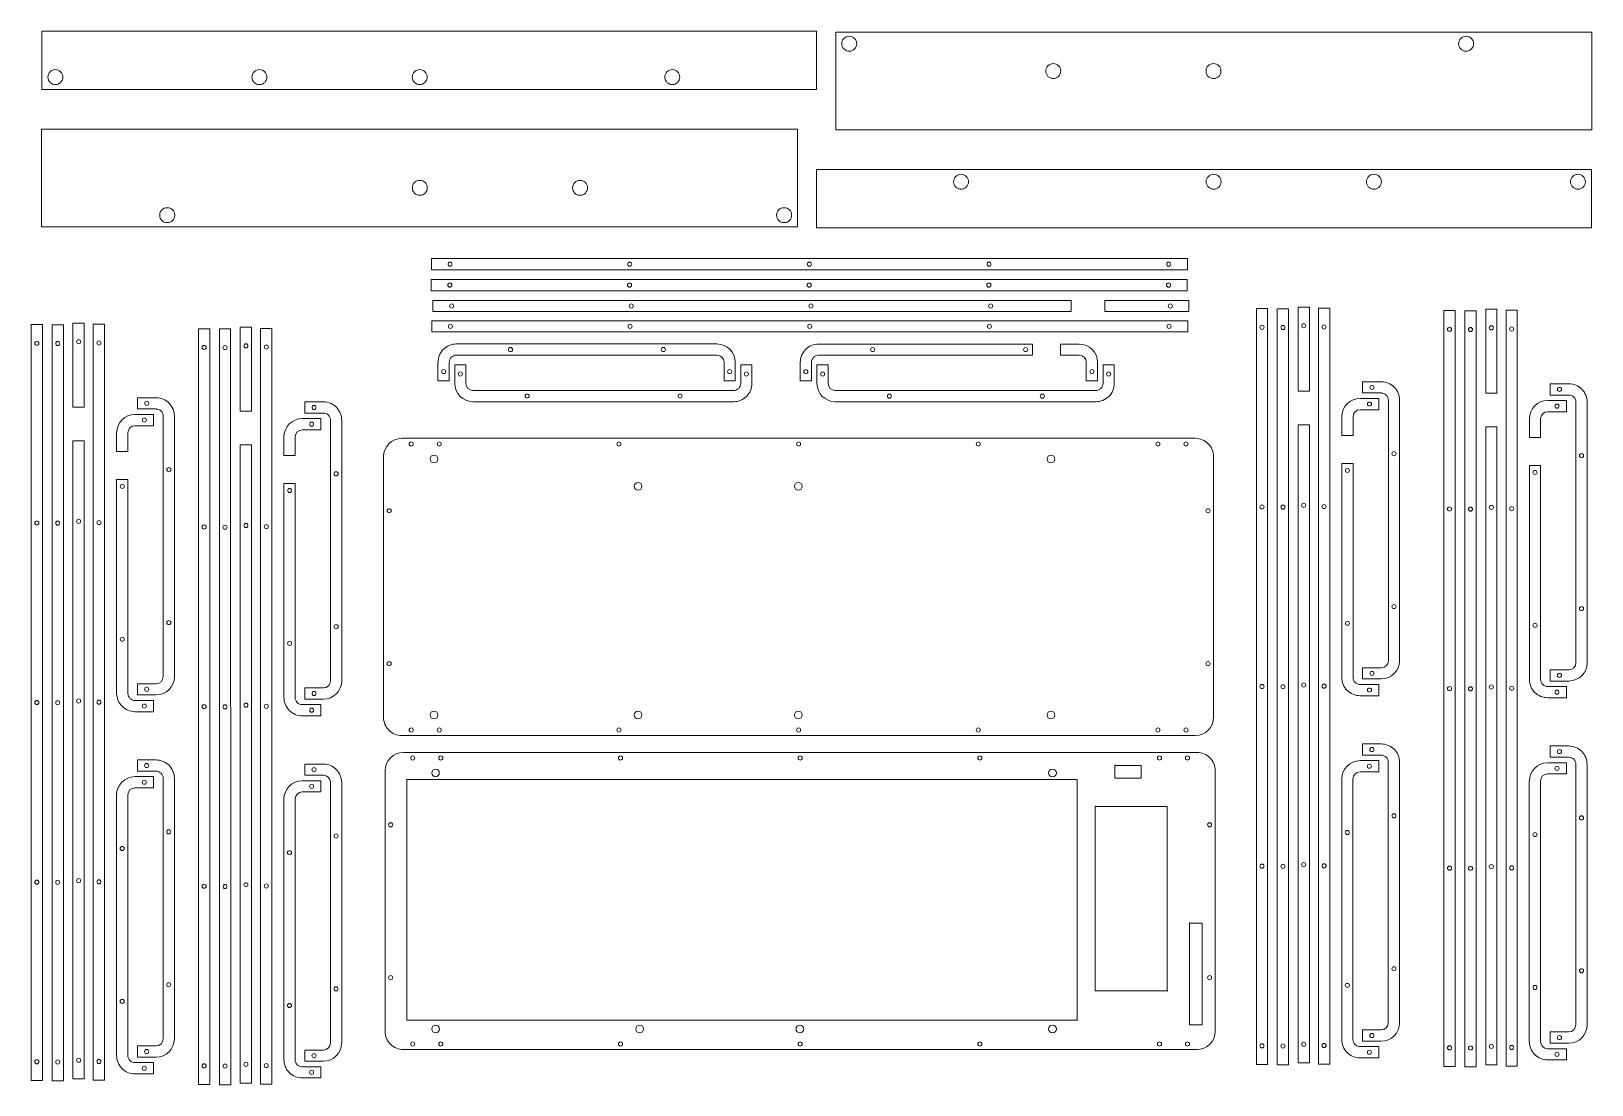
# Model space of a CAD drawing. Header units: millimetres. Extents: x -111 to 724, y 8 to 572.
import ezdxf

# ---------------------------------------------------------------- set-up
doc = ezdxf.new("R2010")
doc.units = ezdxf.units.MM
doc.header["$PDSIZE"] = -1

msp = doc.modelspace()

# ---------------------------------------------------------------- linework, layer by layer
at = {"color": 7, "linetype": 'Continuous', "lineweight": 18, "true_color": 0xffffff}
for p, q in [((309, 571.81), (-105.43, 571.81)), ((-105.43, 571.81), (-105.43, 556.56)), ((309, 556.56), (309, 571.81)), ((723.62, 571.32), (319.19, 571.32)), ((319.19, 571.32), (319.19, 569.32)), ((319.19, 569.32), (319.19, 543.51)), ((723.62, 569.32), (723.62, 571.32)), ((723.62, 569.32), (723.62, 543.51)), ((-105.43, 542.7), (-105.43, 556.56)), ((309, 542.7), (309, 556.56)), ((-105.43, 542.7), (-105.43, 540.7)), ((309, 540.7), (309, 543.36)), ((319.19, 519.07), (319.19, 543.51)), ((723.62, 543.51), (723.62, 519.07)), ((-105.43, 540.7), (309, 540.7)), ((-105.62, 495), (-105.62, 519.44)), ((-105.62, 519.44), (298.81, 519.44)), ((298.81, 519.44), (298.81, 495)), ((723.62, 519.07), (319.19, 519.07)), ((-105.62, 469.19), (-105.62, 495)), ((298.81, 469.19), (298.81, 495)), ((723.43, 497.81), (309, 497.81)), ((309, 497.81), (309, 495.15)), ((309, 495.81), (309, 481.95)), ((723.43, 495.81), (723.43, 497.81)), ((723.43, 495.81), (723.43, 481.95)), ((309, 481.95), (309, 466.69)), ((723.43, 466.69), (723.43, 481.95)), ((-105.62, 469.19), (-105.62, 467.19)), ((298.81, 467.19), (298.81, 469.19)), ((-105.62, 467.19), (298.81, 467.19)), ((309, 466.69), (723.43, 466.69)), ((102.91, 450.15), (507.34, 450.16)), ((102.91, 444.15), (102.91, 450.15)), ((507.34, 444.16), (102.91, 444.15)), ((507.34, 444.16), (507.34, 450.16)), ((507.23, 438.96), (102.8, 438.96)), ((102.8, 432.96), (102.8, 438.96)), ((507.23, 432.96), (507.23, 438.96)), ((102.8, 432.96), (507.23, 432.96)), ((103.73, 421.81), (103.73, 427.81)), ((445.16, 427.81), (103.73, 427.81)), ((445.16, 427.81), (445.16, 421.81)), ((508.16, 427.81), (463.16, 427.81)), ((463.16, 421.81), (463.16, 427.81)), ((508.16, 421.81), (508.16, 427.81)), ((103.73, 421.81), (445.16, 421.81)), ((508.16, 421.81), (463.16, 421.81)), ((544.21, 18.95), (544.21, 423.39)), ((550.21, 423.39), (544.21, 423.39)), ((550.21, 423.39), (550.21, 18.95)), ((555.41, 423.28), (555.41, 18.84)), ((561.41, 423.28), (555.41, 423.28)), ((561.41, 18.84), (561.41, 423.28)), ((572.55, 424.21), (566.55, 424.21)), ((566.55, 424.21), (566.55, 379.21)), ((572.55, 424.21), (572.55, 379.21)), ((583.43, 423.57), (577.43, 423.57)), ((577.43, 423.57), (577.44, 19.13)), ((583.44, 19.13), (583.43, 423.57)), ((644.54, 17.86), (644.53, 422.3)), ((650.53, 422.3), (644.53, 422.3)), ((650.53, 422.3), (650.54, 17.86)), ((655.73, 422.19), (655.74, 17.75)), ((661.73, 422.19), (655.73, 422.19)), ((661.74, 17.75), (661.73, 422.19)), ((672.88, 423.12), (666.88, 423.12)), ((666.88, 423.12), (666.88, 378.12)), ((672.88, 423.12), (672.88, 378.12)), ((683.76, 422.47), (677.76, 422.47)), ((677.76, 422.47), (677.76, 18.04)), ((683.76, 18.04), (683.76, 422.47)), ((-111.14, 10.4), (-111.15, 414.83)), ((-105.15, 414.83), (-111.15, 414.83)), ((-105.15, 414.83), (-105.14, 10.4)), ((-99.95, 414.72), (-99.95, 10.28)), ((-93.95, 414.72), (-99.95, 414.72)), ((-93.95, 10.28), (-93.95, 414.72)), ((-82.8, 415.65), (-88.8, 415.65)), ((-88.8, 415.65), (-88.8, 370.65)), ((-82.8, 415.65), (-82.8, 370.65)), ((-71.92, 415.01), (-77.92, 415.01)), ((-77.92, 415.01), (-77.92, 10.57)), ((-71.92, 10.57), (-71.92, 415.01)), ((-21.65, 8.2), (-21.65, 412.63)), ((-15.65, 412.63), (-21.65, 412.63)), ((-15.65, 412.63), (-15.65, 8.2)), ((-10.46, 412.52), (-10.45, 8.09)), ((-4.46, 412.52), (-10.46, 412.52)), ((-4.45, 8.09), (-4.46, 412.52)), ((6.69, 413.45), (0.69, 413.45)), ((0.69, 413.45), (0.69, 368.45)), ((6.69, 413.45), (6.69, 368.45)), ((17.57, 412.81), (11.57, 412.81)), ((11.57, 412.81), (11.57, 8.37)), ((17.57, 8.37), (17.57, 412.81)), ((103.08, 410.93), (103.08, 416.93)), ((507.52, 416.93), (103.08, 416.93)), ((103.08, 410.93), (507.52, 410.93)), ((507.52, 410.93), (507.52, 416.93)), ((255.68, 404.48), (116.24, 404.48)), ((310.02, 404.45), (424.46, 404.45)), ((424.46, 398.45), (424.46, 404.45)), ((449.46, 404.45), (439.46, 404.45)), ((439.46, 398.45), (439.46, 404.45)), ((106.44, 394.68), (106.44, 384.68)), ((112.44, 394.68), (112.44, 384.68)), ((115.38, 383.37), (115.38, 393.37)), ((121.38, 393.37), (115.38, 393.37)), ((255.68, 398.48), (116.24, 398.48)), ((121.38, 383.37), (121.38, 393.37)), ((259.47, 394.68), (259.47, 384.68)), ((265.47, 394.68), (265.47, 384.68)), ((268.41, 383.37), (268.41, 393.37)), ((274.41, 393.37), (268.41, 393.37)), ((274.41, 383.37), (274.41, 393.37)), ((300.22, 394.66), (300.22, 384.66)), ((306.22, 394.66), (306.22, 384.66)), ((309.16, 383.35), (309.16, 393.35)), ((315.16, 393.35), (309.16, 393.35)), ((310.02, 398.45), (424.46, 398.45)), ((315.16, 383.35), (315.16, 393.35)), ((449.46, 398.45), (439.46, 398.45)), ((453.25, 394.66), (453.25, 384.66)), ((459.25, 394.66), (459.25, 384.66)), ((462.19, 383.35), (462.19, 393.35)), ((468.19, 393.35), (462.19, 393.35)), ((468.19, 383.35), (468.19, 393.35)), ((112.44, 384.68), (106.44, 384.68)), ((265.47, 384.68), (259.47, 384.68)), ((306.22, 384.66), (300.22, 384.66)), ((459.25, 384.66), (453.25, 384.66)), ((611.02, 384.24), (601.02, 384.24)), ((601.02, 384.24), (601.02, 378.24)), ((-44.34, 375.68), (-54.34, 375.68)), ((-54.34, 375.68), (-54.34, 369.68)), ((125.17, 379.58), (264.62, 379.58)), ((318.95, 379.55), (458.39, 379.55)), ((572.55, 379.21), (566.55, 379.21)), ((611.02, 378.24), (601.02, 378.24)), ((672.88, 378.12), (666.88, 378.12)), ((711.35, 383.15), (701.35, 383.15)), ((701.35, 383.15), (701.35, 377.15)), ((711.35, 377.15), (701.35, 377.15)), ((-82.8, 370.65), (-88.8, 370.65)), ((-44.34, 369.68), (-54.34, 369.68)), ((6.69, 368.45), (0.69, 368.45)), ((45.16, 373.48), (35.16, 373.48)), ((35.16, 373.48), (35.16, 367.48)), ((45.16, 367.48), (35.16, 367.48)), ((125.17, 373.58), (264.62, 373.58)), ((318.95, 373.55), (458.39, 373.55)), ((599.71, 375.3), (609.71, 375.3)), ((599.71, 369.3), (609.71, 369.3)), ((609.71, 375.3), (609.71, 369.3)), ((614.82, 235), (614.82, 374.44)), ((620.82, 235), (620.82, 374.44)), ((700.03, 374.21), (710.03, 374.21)), ((700.03, 368.21), (710.03, 368.21)), ((710.03, 374.21), (710.03, 368.21)), ((715.14, 233.91), (715.14, 373.35)), ((721.14, 233.91), (721.14, 373.35)), ((-55.65, 366.74), (-45.65, 366.74)), ((-55.65, 360.74), (-45.65, 360.74)), ((-45.65, 366.74), (-45.65, 360.74)), ((-40.54, 226.44), (-40.54, 365.88)), ((-34.54, 226.44), (-34.54, 365.88)), ((33.84, 364.54), (43.84, 364.54)), ((43.84, 364.54), (43.84, 358.54)), ((48.95, 224.24), (48.95, 363.68)), ((54.95, 224.24), (54.95, 363.68)), ((566.55, 361.21), (572.55, 361.21)), ((566.55, 361.21), (566.56, 19.77)), ((572.56, 19.77), (572.55, 361.21)), ((589.91, 365.51), (589.91, 355.51)), ((595.91, 365.51), (595.91, 355.51)), ((666.88, 360.12), (672.88, 360.12)), ((666.88, 360.12), (666.88, 18.68)), ((672.88, 18.68), (672.88, 360.12)), ((690.24, 364.42), (690.24, 354.42)), ((696.24, 364.42), (696.24, 354.42)), ((-88.8, 352.65), (-82.8, 352.65)), ((-88.8, 352.65), (-88.8, 11.21)), ((-82.8, 11.21), (-82.8, 352.65)), ((-65.44, 356.95), (-65.44, 346.95)), ((-59.44, 356.95), (-59.44, 346.95)), ((24.05, 354.75), (24.05, 344.75)), ((30.05, 354.75), (30.05, 344.75)), ((33.84, 358.54), (43.84, 358.54)), ((87.12, 353.98), (97.12, 353.98)), ((97.12, 353.98), (501.55, 353.98)), ((511.55, 353.98), (501.55, 353.98)), ((595.91, 355.51), (589.91, 355.51)), ((696.24, 354.42), (690.24, 354.42)), ((-59.44, 346.95), (-65.44, 346.95)), ((0.69, 350.45), (6.69, 350.45)), ((0.69, 350.45), (0.7, 9.02)), ((6.7, 9.02), (6.69, 350.45)), ((30.05, 344.75), (24.05, 344.75)), ((77.32, 344.18), (77.32, 204.74)), ((521.34, 204.75), (521.34, 344.19)), ((589.91, 226.06), (589.91, 340.51)), ((595.91, 340.51), (589.91, 340.51)), ((595.91, 226.06), (595.91, 340.51)), ((690.24, 224.97), (690.24, 339.42)), ((696.24, 339.42), (690.24, 339.42)), ((696.24, 224.97), (696.24, 339.42)), ((-65.44, 217.51), (-65.44, 331.95)), ((-59.44, 331.95), (-65.44, 331.95)), ((-59.44, 217.51), (-59.44, 331.95)), ((24.05, 215.31), (24.05, 329.75)), ((30.05, 329.75), (24.05, 329.75)), ((30.05, 215.31), (30.05, 329.75)), ((611.02, 231.21), (601.02, 231.21)), ((601.02, 231.21), (601.02, 225.21)), ((711.35, 230.12), (701.35, 230.12)), ((701.35, 230.12), (701.35, 224.12)), ((-44.34, 222.65), (-54.34, 222.65)), ((-54.34, 222.65), (-54.34, 216.65)), ((45.16, 220.45), (35.16, 220.45)), ((35.16, 220.45), (35.16, 214.45)), ((599.71, 222.27), (609.71, 222.27)), ((611.02, 225.21), (601.02, 225.21)), ((609.71, 222.27), (609.71, 216.27)), ((700.03, 221.18), (710.03, 221.18)), ((711.35, 224.12), (701.35, 224.12)), ((710.03, 221.18), (710.03, 215.18)), ((-55.65, 213.71), (-45.65, 213.71)), ((-44.34, 216.65), (-54.34, 216.65)), ((-45.65, 213.71), (-45.65, 207.71)), ((33.84, 211.51), (43.84, 211.51)), ((45.16, 214.45), (35.16, 214.45)), ((43.84, 211.51), (43.84, 205.51)), ((599.71, 216.27), (609.71, 216.27)), ((700.03, 215.18), (710.03, 215.18)), ((-55.65, 207.71), (-45.65, 207.71)), ((33.84, 205.51), (43.84, 205.51)), ((87.12, 194.95), (97.12, 194.95)), ((97.12, 194.95), (501.55, 194.95)), ((511.55, 194.95), (501.55, 194.95)), ((97.94, 185.96), (87.94, 185.96)), ((439.38, 185.96), (97.94, 185.96)), ((439.38, 185.96), (457.38, 185.96)), ((502.38, 185.96), (457.38, 185.96)), ((512.38, 185.96), (502.38, 185.96)), ((611, 190.46), (601, 190.46)), ((601, 190.46), (601, 184.46)), ((611, 184.46), (601, 184.46)), ((711.32, 189.37), (701.32, 189.37)), ((701.32, 189.37), (701.32, 183.37)), ((-44.36, 181.9), (-54.36, 181.9)), ((-54.36, 181.9), (-54.36, 175.9)), ((-44.36, 175.9), (-54.36, 175.9)), ((45.13, 179.7), (35.13, 179.7)), ((35.13, 179.7), (35.13, 173.7)), ((78.15, 176.16), (78.15, 36.72)), ((468.5, 178.96), (482.5, 178.96)), ((468.5, 178.96), (468.5, 172.23)), ((482.5, 178.96), (482.5, 172.23)), ((522.17, 176.17), (522.17, 61.72)), ((599.68, 181.52), (609.68, 181.52)), ((599.68, 175.52), (609.68, 175.52)), ((609.68, 181.52), (609.68, 175.52)), ((614.79, 41.22), (614.79, 180.66)), ((620.79, 41.22), (620.79, 180.66)), ((700.01, 180.43), (710.01, 180.43)), ((711.32, 183.37), (701.32, 183.37)), ((710.01, 180.43), (710.01, 174.43)), ((715.12, 40.13), (715.12, 179.57)), ((721.12, 40.13), (721.12, 179.57)), ((-55.67, 172.96), (-45.67, 172.96)), ((-55.67, 166.96), (-45.67, 166.96)), ((-45.67, 172.96), (-45.67, 166.96)), ((-40.57, 32.66), (-40.57, 172.1)), ((-34.57, 32.66), (-34.57, 172.1)), ((33.82, 170.76), (43.82, 170.76)), ((45.13, 173.7), (35.13, 173.7)), ((43.82, 170.76), (43.82, 164.76)), ((48.93, 30.46), (48.93, 169.91)), ((54.93, 30.46), (54.93, 169.91)), ((89.7, 171.37), (448.31, 171.37)), ((89.7, 171.37), (89.7, 42.59)), ((448.31, 171.37), (448.31, 42.59)), ((468.5, 172.23), (482.5, 172.23)), ((589.89, 171.73), (589.89, 32.29)), ((595.89, 171.73), (595.89, 32.29)), ((690.21, 170.64), (690.21, 31.19)), ((696.21, 170.64), (696.21, 31.19)), ((700.01, 174.43), (710.01, 174.43)), ((-65.47, 163.17), (-65.47, 23.73)), ((-59.47, 163.17), (-59.47, 23.73)), ((24.03, 160.97), (24.03, 21.53)), ((30.03, 160.97), (30.03, 21.53)), ((33.82, 164.76), (43.82, 164.76)), ((458.01, 157.03), (496.51, 157.03)), ((458.01, 157.03), (458.01, 58.35)), ((496.51, 157.03), (496.51, 58.35)), ((515.17, 94.58), (508.44, 94.58)), ((508.44, 40.22), (508.44, 94.58)), ((515.17, 40.22), (515.17, 94.58)), ((522.17, 46.72), (522.17, 61.72)), ((458.01, 58.35), (496.51, 58.35)), ((495.87, 58.34), (496.51, 58.34)), ((496.51, 58.35), (496.51, 58.34)), ((496.51, 58.34), (496.51, 58.34)), ((89.7, 42.59), (448.31, 42.59)), ((522.17, 36.72), (522.17, 46.72)), ((515.17, 40.22), (508.44, 40.22)), ((611, 37.43), (601, 37.43)), ((601, 37.43), (601, 31.43)), ((711.32, 36.34), (701.32, 36.34)), ((701.32, 36.34), (701.32, 30.34)), ((-44.36, 28.87), (-54.36, 28.87)), ((-54.36, 28.87), (-54.36, 22.87)), ((45.13, 26.67), (35.13, 26.67)), ((35.13, 26.67), (35.13, 20.67)), ((97.94, 26.93), (87.94, 26.93)), ((97.94, 26.93), (502.38, 26.93)), ((512.38, 26.93), (502.38, 26.93)), ((599.68, 28.49), (609.68, 28.49)), ((611, 31.43), (601, 31.43)), ((609.68, 28.49), (609.68, 22.49)), ((700.01, 27.4), (710.01, 27.4)), ((711.32, 30.34), (701.32, 30.34)), ((710.01, 27.4), (710.01, 21.4)), ((-55.67, 19.93), (-45.67, 19.93)), ((-44.36, 22.87), (-54.36, 22.87)), ((-45.67, 19.93), (-45.67, 13.93)), ((33.82, 17.73), (43.82, 17.73)), ((45.13, 20.67), (35.13, 20.67)), ((43.82, 17.73), (43.82, 11.73)), ((550.21, 18.95), (544.21, 18.95)), ((561.41, 18.84), (555.41, 18.84)), ((572.56, 19.77), (566.56, 19.77)), ((583.44, 19.13), (577.44, 19.13)), ((599.68, 22.49), (609.68, 22.49)), ((650.54, 17.86), (644.54, 17.86)), ((661.74, 17.75), (655.74, 17.75)), ((672.88, 18.68), (666.88, 18.68)), ((683.76, 18.04), (677.76, 18.04)), ((700.01, 21.4), (710.01, 21.4)), ((-105.14, 10.4), (-111.14, 10.4)), ((-93.95, 10.28), (-99.95, 10.28)), ((-82.8, 11.21), (-88.8, 11.21)), ((-71.92, 10.57), (-77.92, 10.57)), ((-55.67, 13.93), (-45.67, 13.93)), ((6.7, 9.02), (0.7, 9.02)), ((17.57, 8.37), (11.57, 8.37)), ((33.82, 11.73), (43.82, 11.73)), ((-15.65, 8.2), (-21.65, 8.2)), ((-4.45, 8.09), (-10.45, 8.09))]:
    msp.add_line(p, q, dxfattribs=at)
for centre, radius in [((326.4, 565.12), 4), ((656.4, 565.12), 4), ((-98.23, 547.25), 4), ((10.93, 547.25), 4), ((96.66, 547.25), 4), ((231.77, 547.25), 4), ((435.56, 550.49), 4), ((521.28, 550.49), 4), ((386.23, 491.26), 4), ((521.34, 491.26), 4), ((607.07, 491.26), 4), ((716.23, 491.26), 4), ((96.72, 488.02), 4), ((182.45, 488.02), 4), ((-38.4, 473.38), 4), ((291.6, 473.38), 4), ((112.91, 447.15), 1.1), ((209.02, 447.15), 1.1), ((305.12, 447.16), 1.1), ((401.23, 447.16), 1.1), ((497.34, 447.16), 1.1), ((112.8, 435.96), 1.1), ((208.9, 435.96), 1.1), ((305.01, 435.96), 1.1), ((401.12, 435.96), 1.1), ((497.23, 435.96), 1.1), ((113.73, 424.81), 1.1), ((209.83, 424.81), 1.1), ((305.94, 424.81), 1.1), ((402.05, 424.81), 1.1), ((498.16, 424.81), 1.1), ((113.08, 413.93), 1.1), ((209.19, 413.93), 1.1), ((305.3, 413.93), 1.1), ((401.41, 413.93), 1.1), ((497.52, 413.93), 1.1), ((547.21, 413.39), 1.1), ((558.41, 413.28), 1.1), ((569.55, 414.21), 1.1), ((580.43, 413.57), 1.1), ((647.53, 412.3), 1.1), ((658.73, 412.19), 1.1), ((669.88, 413.12), 1.1), ((680.76, 412.47), 1.1), ((-108.15, 404.83), 1.1), ((-96.95, 404.72), 1.1), ((-85.8, 405.65), 1.1), ((-74.92, 405.01), 1.1), ((-18.65, 402.63), 1.1), ((-7.46, 402.52), 1.1), ((3.69, 403.45), 1.1), ((14.57, 402.81), 1.1), ((145.2, 401.48), 1.1), ((227.01, 401.48), 1.1), ((338.98, 401.45), 1.1), ((420.79, 401.45), 1.1), ((109.44, 389.68), 1.1), ((118.38, 388.37), 1.1), ((262.47, 389.68), 1.1), ((271.41, 388.37), 1.1), ((303.22, 389.66), 1.1), ((312.16, 388.35), 1.1), ((456.25, 389.66), 1.1), ((465.19, 388.35), 1.1), ((154.13, 376.58), 1.1), ((235.94, 376.58), 1.1), ((347.91, 376.55), 1.1), ((429.72, 376.55), 1.1), ((606.02, 381.24), 1.1), ((706.35, 380.15), 1.1), ((-49.34, 372.68), 1.1), ((40.16, 370.48), 1.1), ((604.71, 372.3), 1.1), ((705.03, 371.21), 1.1), ((-50.65, 363.74), 1.1), ((38.84, 361.54), 1.1), ((92.12, 350.98), 1.1), ((107.12, 350.98), 1.1), ((203.22, 350.98), 1.1), ((299.33, 350.98), 1.1), ((395.44, 350.98), 1.1), ((491.55, 350.98), 1.1), ((506.55, 350.98), 1.1), ((104.32, 342.95), 2.07), ((434.32, 342.95), 2.07), ((617.82, 345.77), 1.1), ((718.14, 344.68), 1.1), ((-37.54, 337.21), 1.1), ((51.95, 335.01), 1.1), ((592.91, 336.84), 1.1), ((693.24, 335.75), 1.1), ((-62.44, 328.28), 1.1), ((27.05, 326.08), 1.1), ((213.48, 328.31), 2.07), ((299.21, 328.31), 2.07), ((547.21, 317.28), 1.1), ((558.41, 317.17), 1.1), ((569.56, 318.1), 1.1), ((580.43, 317.46), 1.1), ((647.54, 316.19), 1.1), ((669.88, 317.01), 1.1), ((680.76, 316.37), 1.1), ((-108.15, 308.72), 1.1), ((-96.95, 308.61), 1.1), ((-85.8, 309.54), 1.1), ((-74.92, 308.9), 1.1), ((80.32, 315.22), 1.1), ((518.34, 315.22), 1.1), ((658.73, 316.08), 1.1), ((-18.65, 306.52), 1.1), ((-7.46, 306.41), 1.1), ((3.69, 307.34), 1.1), ((14.57, 306.7), 1.1), ((617.82, 263.96), 1.1), ((718.14, 262.87), 1.1), ((-37.54, 255.4), 1.1), ((51.95, 253.2), 1.1), ((592.91, 255.03), 1.1), ((693.24, 253.94), 1.1), ((-62.44, 246.47), 1.1), ((27.05, 244.27), 1.1), ((80.32, 233.42), 1.1), ((518.34, 233.42), 1.1), ((606.02, 228.21), 1.1), ((706.35, 227.12), 1.1), ((-49.34, 219.65), 1.1), ((40.16, 217.45), 1.1), ((547.21, 221.17), 1.1), ((558.41, 221.06), 1.1), ((569.56, 221.99), 1.1), ((580.44, 221.35), 1.1), ((604.71, 219.27), 1.1), ((647.54, 220.08), 1.1), ((658.73, 219.97), 1.1), ((669.88, 220.9), 1.1), ((680.76, 220.26), 1.1), ((705.03, 218.18), 1.1), ((-108.15, 212.61), 1.1), ((-96.95, 212.5), 1.1), ((-85.8, 213.43), 1.1), ((-74.92, 212.79), 1.1), ((-50.65, 210.71), 1.1), ((-18.65, 210.41), 1.1), ((-7.46, 210.3), 1.1), ((3.69, 211.23), 1.1), ((14.57, 210.59), 1.1), ((38.84, 208.51), 1.1), ((104.32, 205.95), 2.07), ((213.48, 205.95), 2.07), ((299.21, 205.95), 2.07), ((434.32, 205.95), 2.07), ((92.12, 197.95), 1.1), ((107.12, 197.95), 1.1), ((203.22, 197.95), 1.1), ((299.33, 197.95), 1.1), ((395.44, 197.95), 1.1), ((491.55, 197.95), 1.1), ((506.55, 197.95), 1.1), ((92.94, 182.96), 1.1), ((107.94, 182.96), 1.1), ((204.05, 182.96), 1.1), ((300.16, 182.96), 1.1), ((396.27, 182.96), 1.1), ((492.38, 182.96), 1.1), ((507.38, 182.96), 1.1), ((606, 187.46), 1.1), ((706.32, 186.37), 1.1), ((-49.36, 178.9), 1.1), ((40.13, 176.7), 1.1), ((105.15, 174.93), 2), ((435.15, 174.93), 2.07), ((604.68, 178.52), 1.1), ((705.01, 177.43), 1.1), ((-50.67, 169.96), 1.1), ((38.82, 167.76), 1.1), ((617.79, 151.99), 1.1), ((718.12, 150.9), 1.1), ((-37.57, 143.43), 1.1), ((51.93, 141.23), 1.1), ((81.15, 147.2), 1.1), ((519.17, 147.2), 1.1), ((592.89, 143.06), 1.1), ((693.21, 141.97), 1.1), ((-62.47, 134.5), 1.1), ((27.03, 132.3), 1.1), ((547.21, 125.06), 1.1), ((558.41, 124.95), 1.1), ((569.56, 125.88), 1.1), ((580.44, 125.24), 1.1), ((669.88, 124.79), 1.1), ((680.76, 124.15), 1.1), ((-108.14, 116.5), 1.1), ((-96.95, 116.39), 1.1), ((-85.8, 117.32), 1.1), ((-74.92, 116.68), 1.1), ((647.54, 123.97), 1.1), ((658.73, 123.86), 1.1), ((-18.65, 114.31), 1.1), ((-7.45, 114.19), 1.1), ((3.69, 115.12), 1.1), ((14.57, 114.48), 1.1), ((617.79, 70.18), 1.1), ((718.12, 69.09), 1.1), ((-37.57, 61.62), 1.1), ((51.93, 59.42), 1.1), ((81.15, 65.39), 1.1), ((519.17, 65.39), 1.1), ((592.89, 61.25), 1.1), ((693.21, 60.16), 1.1), ((-62.47, 52.69), 1.1), ((27.03, 50.49), 1.1), ((105.15, 37.93), 2.07), ((214.31, 37.93), 2.07), ((300.03, 37.93), 2.07), ((435.15, 37.93), 2.07), ((606, 34.43), 1.1), ((706.32, 33.34), 1.1), ((-49.36, 25.87), 1.1), ((92.94, 29.93), 1.1), ((107.94, 29.93), 1.1), ((204.05, 29.93), 1.1), ((300.16, 29.93), 1.1), ((396.27, 29.93), 1.1), ((492.38, 29.93), 1.1), ((507.38, 29.93), 1.1), ((547.21, 28.95), 1.1), ((558.41, 28.84), 1.1), ((569.56, 29.77), 1.1), ((580.44, 29.13), 1.1), ((604.68, 25.49), 1.1), ((647.54, 27.86), 1.1), ((658.74, 27.75), 1.1), ((669.88, 28.68), 1.1), ((680.76, 28.04), 1.1), ((705.01, 24.4), 1.1), ((-108.14, 20.4), 1.1), ((-96.95, 20.28), 1.1), ((-85.8, 21.21), 1.1), ((-74.92, 20.57), 1.1), ((-50.67, 16.93), 1.1), ((-18.65, 18.2), 1.1), ((-7.45, 18.09), 1.1), ((3.7, 19.02), 1.1), ((14.57, 18.37), 1.1), ((40.13, 23.67), 1.1), ((38.82, 14.73), 1.1)]:
    msp.add_circle(centre, radius, dxfattribs=at)
for centre, radius, start, end in [((116.24, 394.68), 9.79, 90, 180.00051), ((255.68, 394.68), 9.79, 0.00051, 90), ((310.02, 394.66), 9.79, 90, 180.00051), ((449.46, 394.66), 9.79, 0.00051, 90), ((116.24, 394.68), 3.79, 90, 180.00131), ((255.68, 394.68), 3.79, 0.00132, 90), ((310.02, 394.66), 3.79, 90, 180.00131), ((449.46, 394.66), 3.79, 0.00132, 90), ((611.02, 374.44), 9.79, 0, 90.00051), ((-44.34, 365.88), 9.79, 0, 90.00051), ((125.17, 383.37), 9.79, 180.00051, 270), ((125.17, 383.37), 3.79, 180.00131, 270), ((264.62, 383.37), 9.79, 270, 0.00051), ((264.62, 383.37), 3.79, 270, 0.00051), ((318.95, 383.35), 9.79, 180.00051, 270), ((318.95, 383.35), 3.79, 180.00131, 270), ((458.39, 383.35), 3.79, 270, 0.00051), ((458.39, 383.35), 9.79, 270, 0.00051), ((611.02, 374.44), 3.79, 0, 90.00051), ((711.35, 373.35), 9.79, 0, 90.00051), ((711.35, 373.35), 3.79, 0, 90.00051), ((-44.34, 365.88), 3.79, 0, 90.00051), ((45.16, 363.68), 9.79, 0, 90.00051), ((45.16, 363.68), 3.79, 0, 90.00051), ((599.71, 365.51), 9.79, 90.00051, 180), ((599.71, 365.51), 3.79, 90.00132, 180), ((700.03, 364.42), 9.79, 90.00051, 180), ((700.03, 364.42), 3.79, 90.00132, 180), ((-55.65, 356.95), 9.79, 90.00051, 180), ((-55.65, 356.95), 3.79, 90.00132, 180), ((33.84, 354.75), 9.79, 90.00051, 180), ((33.84, 354.75), 3.79, 90.00132, 180), ((87.12, 344.18), 9.79, 90.00051, 180), ((511.55, 344.19), 9.79, 0, 90.00051), ((611.02, 235), 9.79, 270.00051, 0), ((611.02, 235), 3.79, 270.00131, 0), ((711.35, 233.91), 9.79, 270.00051, 0), ((711.35, 233.91), 3.79, 270.00131, 0), ((-44.34, 226.44), 9.79, 270.00051, 0), ((-44.34, 226.44), 3.79, 270.00131, 0), ((599.71, 226.06), 9.79, 180, 270.00051), ((599.71, 226.06), 3.79, 180, 270.00131), ((-55.65, 217.51), 9.79, 180, 270.00051), ((-55.65, 217.51), 3.79, 180, 270.00131), ((45.16, 224.24), 9.79, 270.00051, 0), ((45.16, 224.24), 3.79, 270.00131, 0), ((700.03, 224.97), 9.79, 180, 270.00051), ((700.03, 224.97), 3.79, 180, 270.00131), ((33.84, 215.31), 9.79, 180, 270.00051), ((33.84, 215.31), 3.79, 180, 270.00131), ((87.12, 204.74), 9.79, 180, 270.00051), ((511.55, 204.75), 9.79, 270.00051, 0), ((87.94, 176.16), 9.79, 90.00051, 180), ((512.38, 176.17), 9.79, 0, 90.00051), ((611, 180.66), 9.79, 0, 90.00051), ((611, 180.66), 3.79, 0, 90.00051), ((711.32, 179.57), 9.79, 0, 90.00051), ((-44.36, 172.1), 9.79, 0, 90.00051), ((-44.36, 172.1), 3.79, 0, 90.00051), ((45.13, 169.91), 9.79, 0, 90.00051), ((599.68, 171.73), 9.79, 90.00051, 180), ((599.68, 171.73), 3.79, 90.00132, 180), ((700.01, 170.64), 9.79, 90.00051, 180), ((711.32, 179.57), 3.79, 0, 90.00051), ((-55.67, 163.17), 9.79, 90.00051, 180), ((-55.67, 163.17), 3.79, 90.00132, 180), ((33.82, 160.97), 9.79, 90.00051, 180), ((45.13, 169.91), 3.79, 0, 90.00051), ((700.01, 170.64), 3.79, 90.00132, 180), ((33.82, 160.97), 3.79, 90.00132, 180), ((87.94, 36.72), 9.79, 180, 270.00051), ((512.38, 36.72), 9.79, 270.00051, 0), ((611, 41.22), 9.79, 270.00051, 0), ((611, 41.22), 3.79, 270.00131, 0), ((711.32, 40.13), 9.79, 270.00051, 0), ((711.32, 40.13), 3.79, 270.00131, 0), ((-44.36, 32.66), 9.79, 270.00051, 0), ((-44.36, 32.66), 3.79, 270.00131, 0), ((45.13, 30.46), 9.79, 270.00051, 0), ((45.13, 30.46), 3.79, 270.00131, 0), ((599.68, 32.29), 9.79, 180, 270.00051), ((599.68, 32.29), 3.79, 180, 270.00131), ((700.01, 31.19), 9.79, 180, 270.00051), ((700.01, 31.19), 3.79, 180, 270.00131), ((-55.67, 23.73), 9.79, 180, 270.00051), ((-55.67, 23.73), 3.79, 180, 270.00131), ((33.82, 21.53), 9.79, 180, 270.00051), ((33.82, 21.53), 3.79, 180, 270.00131)]:
    msp.add_arc(centre, radius, start, end, dxfattribs=at)
for p in [(468.5, 178.96), (89.7, 171.37), (482.5, 172.23), (458.01, 157.03), (508.44, 94.58), (496.51, 58.34), (448.31, 42.59), (515.17, 40.22)]:
    msp.add_point(p, dxfattribs=at)

doc.saveas('drawing.dxf')
